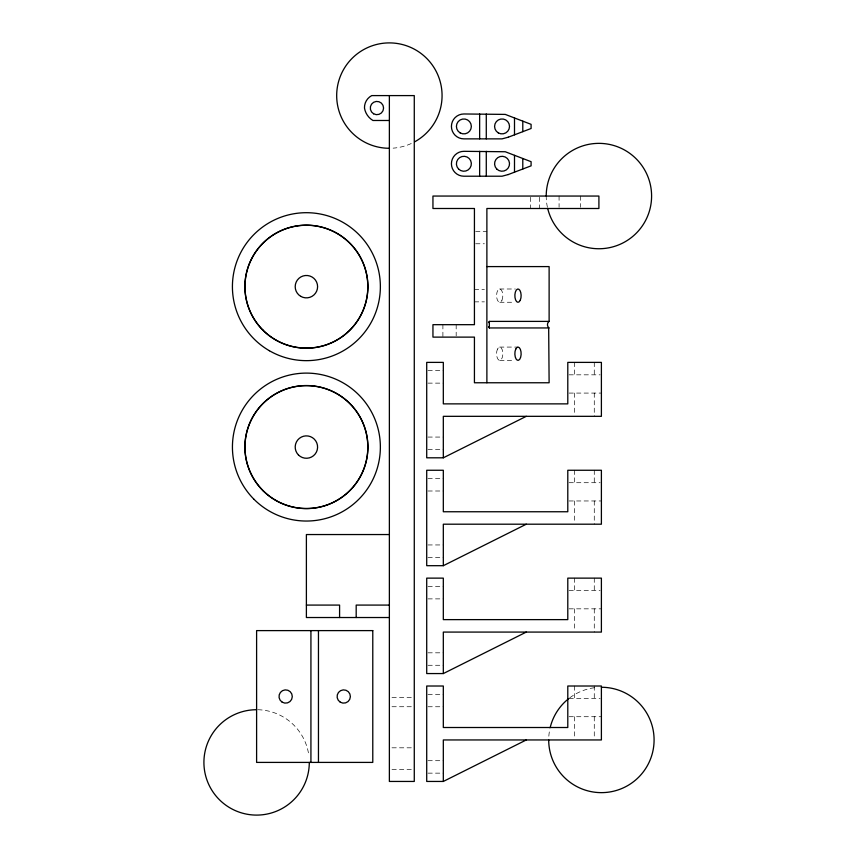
<?xml version="1.0" encoding="UTF-8"?>
<svg xmlns="http://www.w3.org/2000/svg" width="858" height="858" viewBox="0 0 858 858"><rect width="100%" height="100%" fill="white"/><g stroke="black" fill="none" stroke-linecap="round" stroke-linejoin="round"><path stroke-width="0.64" stroke-dasharray="4.29 3.22" d="M475.675 231.317L486.883 231.317M475.675 243.769L484.395 243.769M499.624 288.996L515.304 288.996M474.431 289.403L484.395 289.403M474.431 301.855L484.395 301.855M499.796 302.263L514.167 302.263M499.624 347.082L517.91 347.082M499.796 360.349L514.167 360.349M427.992 370.677L443.318 370.677M569.079 374.828L600.107 374.828M427.992 383.129L443.318 383.129M569.079 393.082L601.394 393.082M427.992 437.065L443.318 437.065M427.992 449.517L443.318 449.517M427.992 478.56L443.318 478.56M569.079 482.711L600.107 482.711M427.992 491.001L443.318 491.001M569.079 500.965L601.394 500.965M427.992 544.948L443.318 544.948M427.992 557.389L443.318 557.389M427.992 586.432L443.318 586.432M569.079 590.583L600.107 590.583M427.992 598.884L443.318 598.884M569.079 608.837L601.394 608.837M427.992 652.82L443.318 652.82M427.992 665.272L443.318 665.272M427.992 694.315L443.318 694.315M391.999 697.608L412.955 697.608M569.079 698.466L600.107 698.466M391.999 706.735L412.955 706.735M427.992 706.756L443.318 706.756M569.079 716.72L601.394 716.72M391.999 747.811L414.275 747.811M427.992 760.703L443.318 760.703M391.999 769.379L414.275 769.379M427.992 773.144L443.318 773.144M594.272 362.387L594.272 374.828M594.272 393.082L594.272 416.323M594.272 470.259L594.272 482.711M594.272 500.965L594.272 524.195M594.272 578.131L594.272 590.583M594.272 608.837L594.272 632.078M594.272 686.014L594.272 698.466M594.272 716.72L594.272 737.365M580.651 196.053L580.651 207.25M574.495 362.387L574.495 374.828M574.495 393.082L574.495 415.025M574.495 470.259L574.495 482.711M574.495 500.965L574.495 522.908M574.495 578.131L574.495 590.583M574.495 608.837L574.495 630.78M574.495 686.014L574.495 698.466M574.495 716.72L574.495 737.365M559.073 196.053L559.073 207.25M539.425 197.297L539.425 208.494M530.341 197.297L530.341 208.494M456.177 324.678L456.177 335.875M442.9 324.678L442.9 337.119M257.861 709.727A52.692 52.692 0 0 1 308.762 754.911M548.841 736.196A52.692 52.692 0 0 1 549.903 728.753M569.819 697.769A52.692 52.692 0 0 1 596.385 687.494M547.415 207.25A52.692 52.692 0 0 1 546.224 197.308M411.261 143.522A52.692 52.692 0 0 1 393.136 148.155M497.436 349.152A6.639 3.142 90 0 0 498.981 360.178A6.639 3.142 90 0 0 502.724 351.823A6.639 3.142 90 0 0 497.436 349.152M501.984 300.193A6.639 3.132 -90 0 0 500.439 289.178A6.639 3.132 -90 0 0 496.707 297.522A6.639 3.132 -90 0 0 501.984 300.193"/><path stroke-width="1.29" d="M488.502 322.597L489.36 321.396L549.12 321.396L549.12 266.591L486.883 266.591M549.12 321.396L548.67 321.739A4.151 4.151 0 0 0 548.67 327.606L549.12 382.765L474.431 382.765L474.431 337.119L432.947 337.119L432.947 324.678L474.431 324.678L474.431 208.494L432.947 208.494L432.947 196.053L598.905 196.053L598.905 208.494L486.883 208.494L486.883 382.765M443.318 457.807L443.318 416.323L601.394 416.323L601.394 362.387L567.792 362.387L567.792 403.871L443.318 403.871L443.318 362.387L426.716 362.387L426.716 457.807L443.318 457.807L526.297 416.323M443.318 565.69L443.318 524.195L601.394 524.195L601.394 470.259L567.792 470.259L567.792 511.754L443.318 511.754L443.318 470.259L426.716 470.259L426.716 565.69L443.318 565.69L526.297 524.195M443.318 673.562L443.318 632.078L601.394 632.078L601.394 578.131L567.792 578.131L567.792 619.626L443.318 619.626L443.318 578.131L426.716 578.131L426.716 673.562L443.318 673.562L526.297 632.078M443.318 781.445L443.318 739.95L601.394 739.95L601.394 686.014L567.792 686.014L567.792 727.509L443.318 727.509L443.318 686.014L426.716 686.014L426.716 781.445L443.318 781.445L526.297 739.95M389.371 120.485L372.93 120.485A17.879 17.879 0 0 1 364.478 108.044A13.546 13.546 0 0 1 371.739 95.592L414.275 95.592L414.275 781.445L389.371 781.445L389.371 95.592M488.502 326.748L489.36 327.949L549.12 327.949M389.371 534.545L306.392 534.545L306.392 617.524L389.371 617.524M306.392 605.083L339.586 605.083L339.586 617.524M389.371 605.083L356.188 605.083L356.188 617.524M514.5 118.018L514.5 134.824M514.5 155.362L514.5 172.168M522.79 121.182L522.79 131.66M522.79 158.526L522.79 169.005M489.36 321.396L489.36 327.949M486.282 113.975L486.282 138.867M486.282 151.319L486.282 176.212M479.643 113.975L479.643 138.867M479.643 151.319L479.643 176.212M318.457 630.609L318.457 762.408M310.928 630.609L310.928 762.408M309.298 762.408A52.692 52.692 0 0 1 256.606 815.1A52.692 52.692 0 0 1 203.914 762.408A52.692 52.692 0 0 1 256.606 709.716M601.394 687.258A52.692 52.692 0 0 1 654.086 739.95A52.692 52.692 0 0 1 601.394 792.642A52.692 52.692 0 0 1 548.702 739.95M550.192 727.53A52.692 52.692 0 0 1 568.822 698.53M546.214 196.053A52.692 52.692 0 0 1 621.557 148.477A52.692 52.692 0 0 1 632.131 236.947A52.692 52.692 0 0 1 547.694 208.473M389.371 148.284A52.692 52.692 0 0 1 340.004 77.177A52.692 52.692 0 0 1 423.884 55.77A52.692 52.692 0 0 1 414.629 141.838M508.268 137.205L502.048 138.867L463.878 138.867A12.452 12.452 0 0 1 451.426 126.426A12.452 12.452 0 0 1 463.878 113.975L505.265 114.404L531.091 124.346L531.091 128.496L508.268 137.205M508.268 174.549L502.048 176.212L463.878 176.212A12.452 12.452 0 0 1 451.426 163.771A12.452 12.452 0 0 1 463.878 151.319L505.265 151.748L531.091 161.69L531.091 165.841L508.268 174.549M372.78 630.609L256.606 630.609L256.606 762.408L372.78 762.408L372.78 630.609M373.605 113.792A6.639 6.639 0 0 0 383.569 108.044A6.639 6.639 0 0 0 373.605 102.295A6.639 6.639 0 0 0 373.605 113.792M298.477 454.997A11.208 11.208 0 0 0 317.213 449.967A11.208 11.208 0 0 0 303.496 436.25A11.208 11.208 0 0 0 298.477 454.997M254.086 499.377A73.981 73.981 0 0 0 377.852 466.216A73.981 73.981 0 0 0 287.248 375.622A73.981 73.981 0 0 0 254.086 499.377M262.891 490.583A61.529 61.529 0 0 0 365.83 462.998A61.529 61.529 0 0 0 290.465 387.644A61.529 61.529 0 0 0 262.891 490.583M275.686 500.268A61.422 61.422 0 0 0 367.814 447.072A61.422 61.422 0 0 0 275.686 393.876A61.422 61.422 0 0 0 275.686 500.268M300.793 296.375A11.208 11.208 0 0 0 317.599 286.669A11.208 11.208 0 0 0 300.793 276.973A11.208 11.208 0 0 0 300.793 296.375M269.401 350.74A73.981 73.981 0 0 0 380.373 286.669A73.981 73.981 0 0 0 269.401 222.608A73.981 73.981 0 0 0 269.401 350.74M275.632 339.961A61.529 61.529 0 0 0 367.921 286.669A61.529 61.529 0 0 0 275.632 233.387A61.529 61.529 0 0 0 275.632 339.961M262.966 330.105A61.422 61.422 0 0 0 365.723 302.574A61.422 61.422 0 0 0 290.497 227.349A61.422 61.422 0 0 0 262.966 330.105M282.175 702.166A6.639 6.639 0 0 0 292.288 696.685A6.639 6.639 0 0 0 282.486 690.669A6.639 6.639 0 0 0 282.175 702.166M340.261 702.166A6.639 6.639 0 0 0 350.375 696.685A6.639 6.639 0 0 0 340.572 690.669A6.639 6.639 0 0 0 340.261 702.166M515.722 349.152A6.639 3.142 90 0 0 517.267 360.178A6.639 3.142 90 0 0 521.01 351.823A6.639 3.142 90 0 0 515.722 349.152M520.28 300.193A6.639 3.132 -90 0 0 518.725 289.178A6.639 3.132 -90 0 0 514.993 297.522A6.639 3.132 -90 0 0 520.28 300.193M458.59 169.047A7.465 7.465 0 0 0 471.096 165.701A7.465 7.465 0 0 0 461.947 156.553A7.465 7.465 0 0 0 458.59 169.047M496.771 169.047A7.465 7.465 0 0 0 509.266 165.701A7.465 7.465 0 0 0 500.117 156.553A7.465 7.465 0 0 0 496.771 169.047M460.145 132.893A7.465 7.465 0 0 0 471.342 126.426A7.465 7.465 0 0 0 460.145 119.959A7.465 7.465 0 0 0 460.145 132.893M498.316 132.893A7.465 7.465 0 0 0 509.513 126.426A7.465 7.465 0 0 0 498.316 119.959A7.465 7.465 0 0 0 498.316 132.893"/></g></svg>
